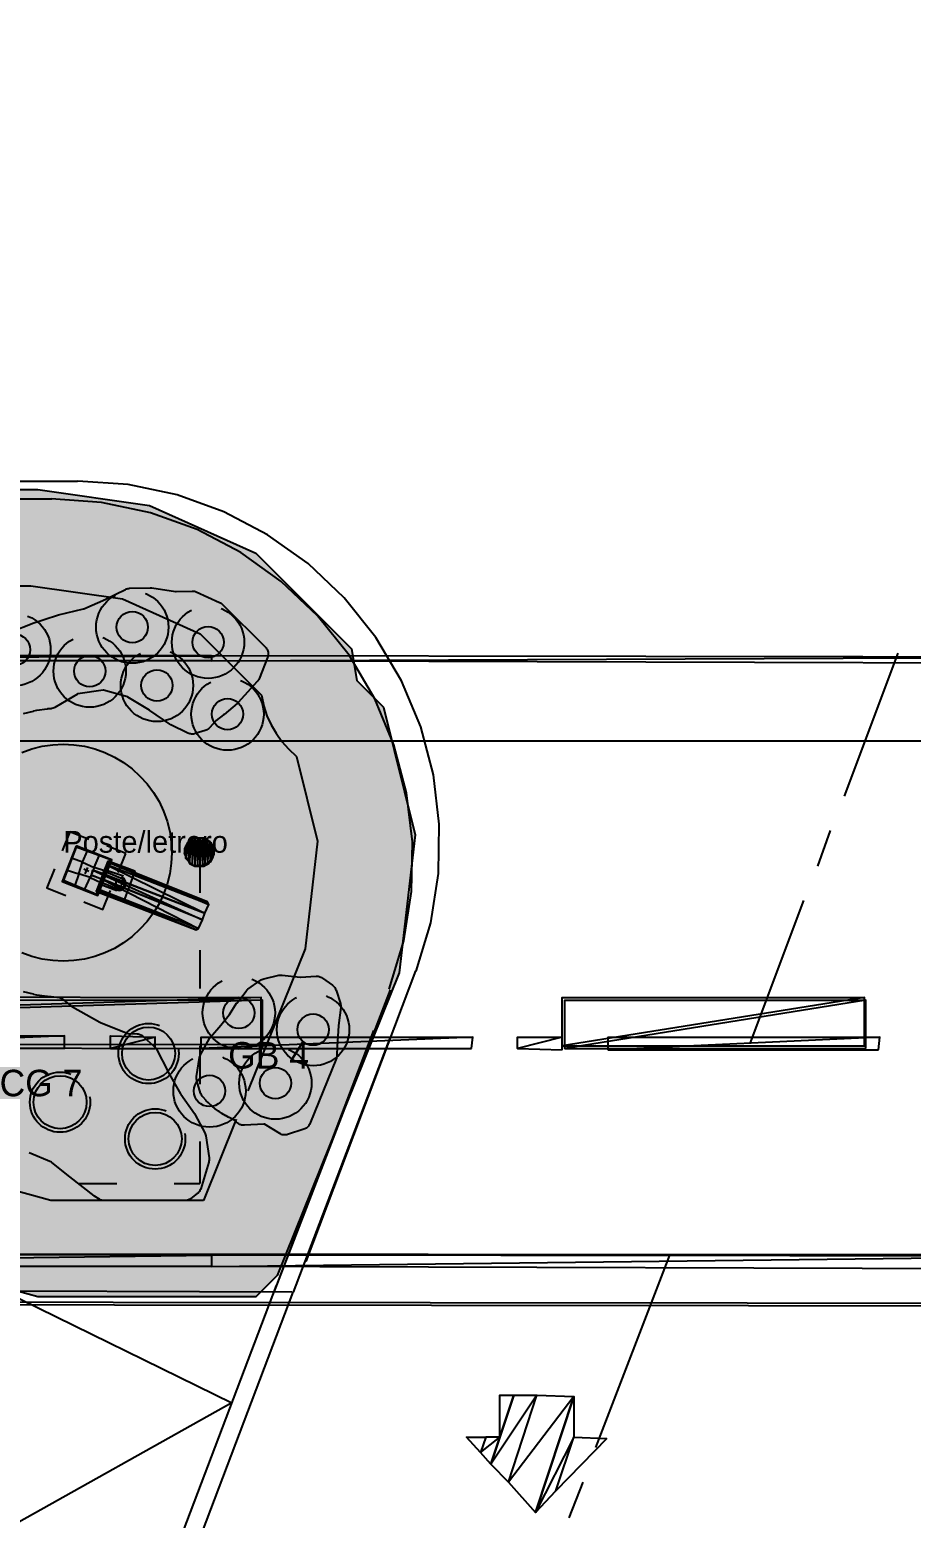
# Model space of a CAD drawing. Header units: metres. Extents: x 1 to 213, y 1 to 147.
# Drawn here: x 62.02 to 69.33, y 40.28 to 52.63 of the extents above; entities that cross this region are included whole.
import ezdxf
from ezdxf.enums import TextEntityAlignment as Align

# ---------------------------------------------------------------- set-up
doc = ezdxf.new("R2010")
doc.units = ezdxf.units.M
doc.linetypes.add('DASHED', pattern=[1.524, 1.27, -0.254])
for name, color, linetype in [('00-BASE-ARQUITECTURA', 8, 'Continuous'), ('PJ-COPA-ADULTA', 8, 'DASHED'), ('PJ-CUBRESUELOS', 150, 'Continuous'), ('PJ-ETIQUETAS', 7, 'Continuous'), ('PJ-GRAVILLA', 42, 'Continuous'), ('PJ-HERBACEAS', 212, 'Continuous'), ('PJ-LIMITE-JARDIN', 7, 'Continuous'), ('PJ-MASAS', 92, 'Continuous'), ('PJ-MASAS-RELLENO', 92, 'Continuous'), ('PJ-PROTEGIDO', 30, 'DASHED'), ('PJ-RIEGO-SECTORES', 5, 'Continuous'), ('PJ-VISIBILIDAD', 1, 'DASHED')]:
    doc.layers.add(name, color=color, linetype=linetype)

# ---------------------------------------------------------------- blocks, each defined once
blk = doc.blocks.new('PJ_GB')
blk.add_circle((0, 0), 0.13)
at = {"flags": 1}
for tag, p, height in [('CODIGO', (0.15, 0.15), 0.2), ('ESPECIE', (0.15, -0.1), 0.15), ('ZONA', (0.15, -0.3), 0.15)]:
    blk.add_attdef(tag, p, '', height=height, dxfattribs=at)
blk = doc.blocks.new('PJ_CG')
blk.add_circle((0, 0), 0.22)
at = {"flags": 1}
for tag, p, height in [('CODIGO', (0.15, 0.15), 0.2), ('ESPECIE', (0.15, -0.1), 0.15), ('ZONA', (0.15, -0.3), 0.15)]:
    blk.add_attdef(tag, p, '', height=height, dxfattribs=at)

msp = doc.modelspace()

# ---------------------------------------------------------------- hatches: boundary and pattern name
at = {"layer": 'PJ-GRAVILLA'}
h = msp.add_hatch(dxfattribs=at)
h.set_pattern_fill('GRAVEL', scale=0.03)
h.paths.add_polyline_path([(55.254, 48.816), (62.089, 48.816), (63.015, 48.683), (63.897, 48.286), (64.691, 47.493), (64.735, 47.228), (64.955, 47.008), (65.22, 45.949), (65.087, 44.803), (64.073, 42.289), (63.897, 42.113), (62.089, 42.113), (61.604, 42.245), (55.122, 42.201), (54.989, 42.422), (54.989, 48.507), (55.254, 48.816)])
at = {"layer": 'PJ-MASAS-RELLENO'}
for points in [[(59.958, 46.407), (59.952, 46.413), (59.947, 46.419), (59.943, 46.426), (59.939, 46.433), (59.937, 46.441), (59.934, 46.449), (59.896, 46.626), (59.896, 46.627), (59.894, 46.634), (59.894, 46.635), (59.893, 46.641), (59.892, 46.642), (59.89, 46.65), (59.89, 46.651), (59.835, 46.822), (59.833, 46.832), (59.808, 46.975), (59.807, 46.982), (59.806, 46.99), (59.807, 46.998), (59.824, 47.139), (59.825, 47.148), (59.828, 47.157), (59.896, 47.345), (59.897, 47.347), (59.98, 47.556), (59.981, 47.557), (59.984, 47.565), (59.984, 47.566), (59.986, 47.573), (59.987, 47.575), (59.991, 47.591), (59.992, 47.593), (59.993, 47.6), (59.994, 47.601), (59.995, 47.609), (59.995, 47.61), (60.026, 47.792), (60.027, 47.793), (60.028, 47.801), (60.028, 47.802), (60.029, 47.808), (60.029, 47.81), (60.03, 47.826), (60.03, 47.828), (60.03, 47.833), (60.03, 47.835), (60.03, 47.851), (60.03, 47.853), (60.029, 47.859), (60.029, 47.861), (60.027, 47.876), (60.027, 47.878), (60.026, 47.884), (60.025, 47.886), (60.022, 47.901), (60.021, 47.903), (60.02, 47.909), (60.019, 47.91), (60.017, 47.918), (60.017, 47.918), (59.972, 48.055), (59.97, 48.062), (59.968, 48.069), (59.968, 48.077), (59.968, 48.085), (59.969, 48.092), (59.97, 48.1), (59.973, 48.107), (59.976, 48.114), (59.979, 48.121), (59.984, 48.127), (59.989, 48.133), (59.994, 48.139), (60, 48.144), (60.006, 48.148), (60.013, 48.152), (60.02, 48.155), (60.12, 48.191), (60.127, 48.194), (60.135, 48.196), (60.143, 48.196), (60.151, 48.196), (60.365, 48.186), (60.373, 48.185), (60.38, 48.183), (60.388, 48.181), (60.479, 48.149), (60.486, 48.147), (60.493, 48.143), (60.5, 48.139), (60.505, 48.135), (60.511, 48.129), (60.516, 48.124), (60.519, 48.12), (60.522, 48.117), (60.539, 48.099), (60.541, 48.096), (60.56, 48.08), (60.563, 48.078), (60.583, 48.064), (60.586, 48.062), (60.608, 48.05), (60.611, 48.048), (60.634, 48.038), (60.637, 48.036), (60.66, 48.028), (60.664, 48.027), (60.688, 48.021), (60.692, 48.021), (60.716, 48.017), (60.72, 48.017), (60.745, 48.016), (60.747, 48.016), (61.073, 48.016), (61.081, 48.015), (61.09, 48.014), (61.098, 48.012), (61.106, 48.008), (61.113, 48.005), (61.12, 48), (61.269, 47.89), (61.27, 47.889), (61.468, 47.736), (61.47, 47.735), (61.472, 47.734), (61.668, 47.64), (61.67, 47.639), (61.672, 47.639), (61.868, 47.635), (61.87, 47.635), (61.872, 47.636), (62.041, 47.703), (62.046, 47.705), (62.253, 47.772), (62.259, 47.774), (62.468, 47.824), (62.47, 47.824), (62.471, 47.825), (62.654, 47.905), (62.656, 47.906), (62.815, 47.986), (62.821, 47.989), (62.828, 47.991), (62.835, 47.993), (62.842, 47.994), (62.849, 47.995), (63.021, 47.998), (63.027, 47.998), (63.034, 47.998), (63.232, 47.969), (63.233, 47.969), (63.235, 47.969), (63.368, 47.972), (63.375, 47.972), (63.382, 47.971), (63.389, 47.97), (63.396, 47.968), (63.402, 47.965), (63.597, 47.877), (63.603, 47.874), (63.61, 47.87), (63.615, 47.866), (63.621, 47.861), (63.976, 47.505), (63.982, 47.5), (63.986, 47.493), (63.99, 47.487), (63.994, 47.48), (63.996, 47.472), (63.998, 47.465), (63.999, 47.457), (64, 47.449), (63.999, 47.442), (63.998, 47.434), (63.997, 47.426), (63.994, 47.419), (63.924, 47.244), (63.921, 47.237), (63.917, 47.231), (63.913, 47.226), (63.909, 47.22), (63.751, 47.046), (63.743, 47.038), (63.633, 46.946), (63.629, 46.944), (63.567, 46.898), (63.566, 46.896), (63.564, 46.895), (63.512, 46.837), (63.506, 46.831), (63.499, 46.826), (63.492, 46.821), (63.485, 46.817), (63.477, 46.814), (63.394, 46.788), (63.387, 46.786), (63.379, 46.785), (63.371, 46.784), (63.364, 46.785), (63.356, 46.786), (63.349, 46.787), (63.341, 46.79), (63.334, 46.793), (63.193, 46.862), (63.183, 46.868), (63.017, 46.981), (63.015, 46.982), (62.835, 47.092), (62.834, 47.093), (62.832, 47.093), (62.634, 47.148), (62.632, 47.149), (62.63, 47.149), (62.42, 47.118), (62.419, 47.118), (62.417, 47.117), (62.231, 47.006), (62.223, 47.002), (62.215, 46.999), (62.206, 46.997), (62.198, 46.995), (62.169, 46.993), (62.167, 46.992), (62.081, 46.98), (62.079, 46.979), (62.052, 46.974), (62.051, 46.973), (61.967, 46.952), (61.965, 46.952), (61.939, 46.944), (61.937, 46.943), (61.855, 46.914), (61.854, 46.914), (61.828, 46.903), (61.826, 46.902), (61.748, 46.865), (61.747, 46.864), (61.722, 46.852), (61.721, 46.851), (61.647, 46.806), (61.645, 46.805), (61.622, 46.79), (61.62, 46.789), (61.551, 46.738), (61.545, 46.733), (61.539, 46.73), (61.532, 46.727), (61.525, 46.725), (61.518, 46.723), (61.511, 46.722), (61.329, 46.707), (61.327, 46.707), (61.325, 46.706), (61.104, 46.613), (61.103, 46.612), (61.101, 46.611), (60.957, 46.445), (60.955, 46.443), (60.955, 46.441), (60.892, 46.225), (60.892, 46.223), (60.891, 46.221), (60.882, 46.097), (60.881, 46.09), (60.879, 46.082), (60.877, 46.075), (60.874, 46.068), (60.87, 46.061), (60.865, 46.054), (60.86, 46.049), (60.804, 45.988), (60.798, 45.983), (60.791, 45.978), (60.784, 45.973), (60.777, 45.97), (60.769, 45.967), (60.761, 45.965), (60.753, 45.964), (60.745, 45.963), (60.635, 45.964), (60.628, 45.965), (60.621, 45.966), (60.614, 45.967), (60.459, 46.01), (60.452, 46.012), (60.445, 46.015), (60.351, 46.06), (60.346, 46.063), (60.34, 46.067), (60.22, 46.152), (60.214, 46.156), (60.209, 46.161), (60.047, 46.324), (60.046, 46.325), (59.958, 46.407)], [(60.851, 44.112), (60.845, 44.115), (60.838, 44.119), (60.832, 44.124), (60.827, 44.129), (60.821, 44.134), (60.817, 44.14), (60.813, 44.147), (60.81, 44.154), (60.747, 44.296), (60.745, 44.303), (60.743, 44.31), (60.741, 44.317), (60.716, 44.509), (60.715, 44.518), (60.716, 44.526), (60.717, 44.534), (60.719, 44.542), (60.721, 44.55), (60.786, 44.709), (60.789, 44.715), (60.793, 44.722), (60.797, 44.728), (60.803, 44.734), (60.808, 44.739), (60.814, 44.744), (60.821, 44.748), (60.827, 44.751), (60.988, 44.823), (60.995, 44.825), (61.003, 44.828), (61.011, 44.829), (61.02, 44.829), (61.028, 44.829), (61.218, 44.811), (61.219, 44.811), (61.221, 44.811), (61.422, 44.823), (61.428, 44.823), (61.434, 44.823), (61.607, 44.808), (61.615, 44.807), (61.623, 44.805), (61.631, 44.803), (61.638, 44.799), (61.645, 44.795), (61.645, 44.795), (61.647, 44.794), (61.721, 44.749), (61.722, 44.748), (61.747, 44.736), (61.748, 44.735), (61.826, 44.698), (61.828, 44.697), (61.854, 44.686), (61.855, 44.686), (61.937, 44.657), (61.939, 44.656), (61.965, 44.648), (61.967, 44.648), (62.051, 44.627), (62.052, 44.626), (62.079, 44.621), (62.081, 44.62), (62.167, 44.608), (62.169, 44.607), (62.196, 44.605), (62.198, 44.605), (62.245, 44.602), (62.253, 44.602), (62.261, 44.6), (62.269, 44.598), (62.276, 44.594), (62.283, 44.591), (62.29, 44.586), (62.371, 44.524), (62.376, 44.521), (62.604, 44.392), (62.609, 44.39), (62.781, 44.321), (62.781, 44.321), (62.838, 44.299), (62.84, 44.299), (62.842, 44.299), (62.912, 44.296), (62.92, 44.295), (62.928, 44.294), (62.936, 44.291), (62.943, 44.288), (62.95, 44.285), (62.957, 44.28), (62.963, 44.275), (63.055, 44.192), (63.06, 44.187), (63.064, 44.181), (63.068, 44.175), (63.072, 44.169), (63.17, 43.98), (63.171, 43.978), (63.272, 43.799), (63.274, 43.795), (63.388, 43.634), (63.393, 43.625), (63.473, 43.475), (63.477, 43.467), (63.48, 43.458), (63.481, 43.449), (63.509, 43.266), (63.509, 43.258), (63.509, 43.249), (63.508, 43.24), (63.506, 43.231), (63.44, 43.011), (63.437, 43.003), (63.433, 42.995), (63.429, 42.988), (63.424, 42.981), (63.418, 42.975), (63.411, 42.97), (63.358, 42.929), (63.352, 42.925), (63.345, 42.921), (63.339, 42.918), (63.331, 42.916), (63.324, 42.914), (63.317, 42.913), (63.309, 42.913), (62.64, 42.913), (62.632, 42.913), (62.624, 42.914), (62.616, 42.916), (62.609, 42.919), (62.601, 42.923), (62.595, 42.927), (62.56, 42.95), (62.556, 42.953), (62.355, 43.11), (62.355, 43.11), (62.205, 43.229), (62.203, 43.23), (62.201, 43.231), (62.016, 43.308), (62.014, 43.308), (62.012, 43.308), (61.787, 43.32), (61.785, 43.32), (61.783, 43.319), (61.586, 43.276), (61.577, 43.275), (61.569, 43.274), (61.56, 43.275), (61.453, 43.286), (61.445, 43.288), (61.438, 43.289), (61.431, 43.292), (61.424, 43.295), (61.418, 43.299), (61.412, 43.303), (61.406, 43.308), (61.401, 43.313), (61.396, 43.319), (61.322, 43.422), (61.319, 43.428), (61.316, 43.433), (61.218, 43.627), (61.217, 43.629), (61.216, 43.63), (61.064, 43.76), (61.058, 43.765), (61.054, 43.77), (61.049, 43.776), (61.045, 43.782), (61.042, 43.789), (61.04, 43.795), (60.956, 44.047), (60.956, 44.048), (60.954, 44.05), (60.923, 44.08), (60.922, 44.082), (60.92, 44.083), (60.851, 44.112)], [(63.729, 43.576), (63.729, 43.576), (63.728, 43.577), (63.719, 43.581), (63.717, 43.581), (63.676, 43.601), (63.673, 43.603), (63.65, 43.615), (63.647, 43.617), (63.616, 43.635), (63.613, 43.637), (63.592, 43.651), (63.588, 43.654), (63.559, 43.675), (63.556, 43.677), (63.537, 43.694), (63.534, 43.696), (63.507, 43.72), (63.504, 43.723), (63.486, 43.741), (63.484, 43.744), (63.459, 43.77), (63.457, 43.773), (63.453, 43.778), (63.449, 43.784), (63.445, 43.791), (63.441, 43.798), (63.439, 43.805), (63.408, 43.907), (63.407, 43.914), (63.406, 43.921), (63.405, 43.928), (63.405, 43.935), (63.406, 43.942), (63.431, 44.101), (63.433, 44.108), (63.435, 44.114), (63.438, 44.121), (63.441, 44.127), (63.513, 44.257), (63.517, 44.263), (63.522, 44.27), (63.606, 44.368), (63.607, 44.368), (63.677, 44.454), (63.679, 44.458), (63.738, 44.55), (63.742, 44.555), (63.816, 44.651), (63.821, 44.656), (63.826, 44.662), (63.832, 44.666), (63.933, 44.74), (63.939, 44.744), (63.946, 44.748), (63.954, 44.751), (63.962, 44.753), (64.088, 44.782), (64.095, 44.783), (64.102, 44.784), (64.109, 44.784), (64.116, 44.783), (64.264, 44.766), (64.266, 44.766), (64.268, 44.766), (64.398, 44.775), (64.406, 44.775), (64.414, 44.774), (64.422, 44.773), (64.429, 44.77), (64.437, 44.768), (64.444, 44.764), (64.45, 44.759), (64.533, 44.699), (64.539, 44.694), (64.545, 44.688), (64.551, 44.682), (64.555, 44.675), (64.559, 44.667), (64.562, 44.659), (64.598, 44.549), (64.6, 44.54), (64.601, 44.532), (64.601, 44.523), (64.601, 44.514), (64.582, 44.365), (64.582, 44.362), (64.572, 44.19), (64.572, 44.189), (64.57, 44.123), (64.57, 44.116), (64.569, 44.109), (64.567, 44.102), (64.565, 44.095), (64.345, 43.55), (64.342, 43.543), (64.338, 43.536), (64.333, 43.53), (64.328, 43.524), (64.322, 43.519), (64.316, 43.514), (64.31, 43.51), (64.303, 43.507), (64.295, 43.504), (64.161, 43.461), (64.154, 43.459), (64.146, 43.457), (64.139, 43.457), (64.131, 43.457), (64.123, 43.458), (64.116, 43.459), (64.109, 43.462), (64.101, 43.465), (64.095, 43.468), (63.968, 43.546), (63.966, 43.547), (63.964, 43.547), (63.803, 43.537), (63.795, 43.537), (63.787, 43.538), (63.779, 43.539), (63.772, 43.541), (63.764, 43.544), (63.757, 43.548), (63.75, 43.553), (63.744, 43.558), (63.738, 43.564), (63.733, 43.57), (63.73, 43.575), (63.729, 43.576)]]:
    msp.add_hatch(color=7, dxfattribs=at).paths.add_polyline_path(points)

# ---------------------------------------------------------------- linework, layer by layer
at = {"layer": '00-BASE-ARQUITECTURA'}
for points in [[(88.547, 53.647), (88.547, 51.668), (74.387, 51.668), (72.842, 46.725), (52.151, 46.725), (52.151, 98.33), (67.783, 98.33)], [(55.04, 48.884), (62.417, 48.884)], [(65.226, 44.816), (65.348, 45.217), (65.412, 45.627), (65.419, 46.038), (65.37, 46.446), (65.265, 46.844), (65.106, 47.226), (64.892, 47.587), (64.631, 47.915), (64.33, 48.2), (63.995, 48.439), (63.632, 48.63), (63.245, 48.77), (62.839, 48.855), (62.421, 48.884)], [(55.04, 48.736), (62.205, 48.736)], [(65.004, 44.668), (65.125, 45.069), (65.189, 45.478), (65.196, 45.89), (65.147, 46.297), (65.043, 46.695), (64.884, 47.078), (64.67, 47.439), (64.409, 47.767), (64.108, 48.051), (63.773, 48.291), (63.41, 48.482), (63.022, 48.621), (62.617, 48.707), (62.199, 48.736)], [(56.363, 47.445), (56.363, 47.392), (63.528, 47.434), (56.363, 47.445)], [(69.222, 47.456), (68.778, 46.27)], [(56.363, 47.392), (63.528, 47.434), (63.528, 47.392), (56.363, 47.392)], [(63.528, 47.434), (63.528, 47.392), (70.735, 47.424), (63.528, 47.434)], [(63.528, 47.392), (70.735, 47.424), (70.735, 47.371), (63.528, 47.392)], [(62.512, 45.91), (62.353, 45.974), (62.29, 45.815)], [(68.661, 45.985), (68.555, 45.688)], [(62.819, 45.794), (62.66, 45.858)], [(63.433, 45.921), (63.401, 45.921), (63.38, 45.921), (63.359, 45.91), (63.348, 45.889), (63.327, 45.879), (63.317, 45.858), (63.306, 45.836), (63.306, 45.815), (63.306, 45.794), (63.317, 45.762), (63.327, 45.741), (63.338, 45.731), (63.348, 45.709), (63.369, 45.699), (63.391, 45.688), (63.412, 45.688), (63.444, 45.688), (63.465, 45.688), (63.486, 45.699), (63.507, 45.709), (63.518, 45.731), (63.528, 45.741), (63.539, 45.762), (63.549, 45.794), (63.549, 45.815), (63.549, 45.836), (63.539, 45.858), (63.528, 45.879), (63.507, 45.889), (63.496, 45.91), (63.475, 45.921), (63.454, 45.921), (63.433, 45.921)], [(63.317, 45.858), (63.317, 45.752), (63.338, 45.879), (63.317, 45.858)], [(63.317, 45.752), (63.338, 45.879), (63.338, 45.731), (63.317, 45.752)], [(63.317, 45.836), (63.317, 45.773), (63.317, 45.858), (63.317, 45.836)], [(63.317, 45.773), (63.317, 45.858), (63.317, 45.752), (63.317, 45.773)], [(63.338, 45.879), (63.338, 45.731), (63.348, 45.9), (63.338, 45.879)], [(63.338, 45.731), (63.348, 45.9), (63.348, 45.72), (63.338, 45.731)], [(63.348, 45.9), (63.348, 45.72), (63.369, 45.91), (63.348, 45.9)], [(63.348, 45.72), (63.369, 45.91), (63.369, 45.699), (63.348, 45.72)], [(63.369, 45.91), (63.369, 45.699), (63.391, 45.921), (63.369, 45.91)], [(63.369, 45.699), (63.391, 45.921), (63.391, 45.688), (63.369, 45.699)], [(63.391, 45.921), (63.391, 45.688), (63.412, 45.921), (63.391, 45.921)], [(63.391, 45.688), (63.412, 45.921), (63.412, 45.688), (63.391, 45.688)], [(63.412, 45.921), (63.412, 45.688), (63.433, 45.921), (63.412, 45.921)], [(63.412, 45.688), (63.433, 45.921), (63.433, 45.688), (63.412, 45.688)], [(63.433, 45.921), (63.433, 45.688), (63.454, 45.921), (63.433, 45.921)], [(63.433, 45.688), (63.454, 45.921), (63.454, 45.688), (63.433, 45.688)], [(63.454, 45.921), (63.454, 45.688), (63.475, 45.91), (63.454, 45.921)], [(63.454, 45.688), (63.475, 45.91), (63.475, 45.699), (63.454, 45.688)], [(63.475, 45.91), (63.475, 45.699), (63.496, 45.9), (63.475, 45.91)], [(63.475, 45.699), (63.496, 45.9), (63.496, 45.709), (63.475, 45.699)], [(63.496, 45.9), (63.496, 45.709), (63.518, 45.889), (63.496, 45.9)], [(63.496, 45.709), (63.518, 45.889), (63.518, 45.72), (63.496, 45.709)], [(63.518, 45.889), (63.518, 45.72), (63.528, 45.868), (63.518, 45.889)], [(63.518, 45.72), (63.528, 45.868), (63.528, 45.741), (63.518, 45.72)], [(63.528, 45.868), (63.528, 45.741), (63.539, 45.847), (63.528, 45.868)], [(63.528, 45.741), (63.539, 45.847), (63.539, 45.762), (63.528, 45.741)], [(63.539, 45.762), (63.539, 45.847), (63.549, 45.826), (63.539, 45.762)], [(62.459, 45.72), (62.375, 45.752)], [(62.459, 45.72), (62.502, 45.815)], [(62.65, 45.646), (62.555, 45.678), (62.597, 45.773)], [(62.607, 45.54), (62.629, 45.551), (62.66, 45.635), (62.65, 45.656), (62.682, 45.731)], [(62.671, 45.72), (63.507, 45.371), (62.66, 45.699), (62.671, 45.72)], [(62.671, 45.731), (62.893, 45.646), (62.671, 45.731)], [(62.893, 45.646), (62.671, 45.731), (62.893, 45.635), (62.893, 45.646)], [(62.671, 45.731), (62.893, 45.635), (62.671, 45.72), (62.671, 45.731)], [(63.496, 45.392), (63.496, 45.392), (62.671, 45.72), (63.496, 45.392), (62.671, 45.72), (62.893, 45.635), (63.496, 45.392)], [(63.496, 45.392), (62.671, 45.72), (63.507, 45.371), (63.496, 45.392)], [(62.756, 45.635), (62.819, 45.794)], [(63.306, 45.815), (63.306, 45.794), (63.317, 45.836), (63.306, 45.815)], [(63.306, 45.794), (63.317, 45.836), (63.317, 45.773), (63.306, 45.794)], [(63.433, 45.805), (63.433, 45.466)], [(63.539, 45.762), (63.549, 45.783), (63.549, 45.826), (63.539, 45.762)], [(63.549, 45.783), (63.549, 45.826), (63.549, 45.805), (63.549, 45.783)], [(62.226, 45.667), (62.163, 45.508), (62.322, 45.445)], [(62.332, 45.656), (62.428, 45.625), (62.396, 45.529)], [(62.47, 45.667), (62.512, 45.646)], [(62.502, 45.678), (62.48, 45.625)], [(62.48, 45.498), (62.523, 45.593), (62.618, 45.551)], [(62.544, 45.656), (63.454, 45.244), (62.533, 45.614), (62.544, 45.656)], [(62.533, 45.614), (62.618, 45.582)], [(62.544, 45.656), (62.629, 45.625), (62.544, 45.656)], [(63.475, 45.297), (62.544, 45.656), (63.454, 45.244), (63.475, 45.297)], [(62.544, 45.656), (62.629, 45.625)], [(62.66, 45.699), (63.475, 45.297), (62.629, 45.625), (62.66, 45.699)], [(63.475, 45.297), (62.629, 45.625), (63.475, 45.297)], [(62.629, 45.625), (63.475, 45.297), (62.629, 45.625)], [(62.798, 45.604), (62.65, 45.656)], [(63.507, 45.371), (62.66, 45.699), (63.475, 45.297), (63.507, 45.371)], [(62.787, 45.582), (62.66, 45.635)], [(62.74, 45.491), (62.753, 45.488), (62.766, 45.487), (62.778, 45.49), (62.79, 45.495), (62.8, 45.502), (62.809, 45.512), (62.815, 45.524), (62.819, 45.537), (62.819, 45.55), (62.817, 45.563), (62.811, 45.574), (62.804, 45.585), (62.794, 45.593), (62.782, 45.6)], [(62.47, 45.392), (62.629, 45.328), (62.692, 45.487)], [(62.586, 45.498), (63.401, 45.159), (62.576, 45.487), (62.586, 45.498)], [(62.576, 45.487), (62.798, 45.392), (62.576, 45.487)], [(62.798, 45.392), (62.798, 45.392), (62.576, 45.487), (62.798, 45.392)], [(62.576, 45.487), (62.798, 45.392), (62.576, 45.487)], [(62.798, 45.392), (62.798, 45.392), (62.576, 45.477), (62.798, 45.392), (62.576, 45.477), (62.576, 45.487), (62.798, 45.392)], [(62.618, 45.582), (63.422, 45.17), (62.586, 45.498), (62.618, 45.582)], [(62.607, 45.54), (62.586, 45.466)], [(63.422, 45.17), (62.586, 45.498), (63.401, 45.159), (63.422, 45.17)], [(62.607, 45.54), (62.745, 45.487)], [(63.454, 45.244), (62.618, 45.582), (63.422, 45.17), (63.454, 45.244)], [(62.629, 45.551), (62.756, 45.498)], [(62.736, 45.555), (62.735, 45.549), (62.735, 45.543), (62.736, 45.538), (62.738, 45.532), (62.741, 45.528), (62.746, 45.524), (62.751, 45.521), (62.757, 45.519), (62.763, 45.519), (62.769, 45.52), (62.774, 45.522), (62.779, 45.526), (62.783, 45.53), (62.786, 45.536), (62.787, 45.542), (62.787, 45.547), (62.786, 45.553), (62.784, 45.558), (62.78, 45.563), (62.776, 45.567), (62.771, 45.57), (62.765, 45.572), (62.759, 45.572), (62.753, 45.571), (62.748, 45.568), (62.743, 45.565), (62.739, 45.56), (62.736, 45.555)], [(62.743, 45.501), (62.754, 45.498), (62.765, 45.498), (62.775, 45.5), (62.785, 45.504), (62.793, 45.51), (62.8, 45.518), (62.805, 45.528), (62.808, 45.539), (62.808, 45.549), (62.806, 45.559), (62.802, 45.569), (62.796, 45.577), (62.788, 45.584), (62.778, 45.59)], [(62.798, 45.392), (63.401, 45.159), (62.798, 45.392)], [(68.439, 45.402), (67.994, 44.217)], [(63.433, 44.99), (63.433, 44.672)], [(65.222, 44.82), (64.311, 42.407)], [(63.941, 44.598), (51.939, 44.217), (51.939, 44.619), (63.941, 44.598)], [(65.01, 44.662), (64.047, 42.153)], [(63.941, 44.207), (63.941, 44.598), (51.939, 44.217), (63.941, 44.207)], [(63.952, 44.577), (51.95, 44.196), (51.95, 44.588), (63.952, 44.577)], [(63.952, 44.175), (63.952, 44.577), (51.95, 44.196), (63.952, 44.175)], [(68.947, 44.196), (68.947, 44.598), (66.439, 44.196), (68.947, 44.196)], [(68.947, 44.598), (66.439, 44.196), (66.439, 44.598), (68.947, 44.598)], [(68.957, 44.175), (68.957, 44.577), (66.46, 44.175), (68.957, 44.175)], [(68.957, 44.577), (66.46, 44.175), (66.46, 44.577), (68.957, 44.577)], [(62.311, 44.175), (62.311, 44.281), (60.067, 44.185), (62.311, 44.175)], [(62.311, 44.281), (60.067, 44.185), (60.067, 44.281), (62.311, 44.281)], [(63.063, 44.27), (62.692, 44.175), (62.692, 44.281), (63.063, 44.27)], [(63.063, 44.175), (63.063, 44.27), (62.692, 44.175), (63.063, 44.175)], [(65.687, 44.175), (65.698, 44.27), (63.444, 44.175), (65.687, 44.175)], [(65.698, 44.27), (63.444, 44.175), (63.444, 44.27), (65.698, 44.27)], [(64.872, 44.323), (64.047, 42.153)], [(65.01, 44.27), (64.206, 42.153)], [(66.439, 44.164), (66.439, 44.27), (66.068, 44.175), (66.439, 44.164)], [(66.439, 44.27), (66.068, 44.175), (66.068, 44.27), (66.439, 44.27)], [(69.063, 44.164), (69.074, 44.27), (66.82, 44.164), (69.063, 44.164)], [(69.074, 44.27), (66.82, 44.164), (66.82, 44.27), (69.074, 44.27)], [(63.433, 44.196), (63.433, 43.878)], [(63.433, 43.402), (63.433, 43.053)], [(62.428, 43.053), (62.745, 43.053)], [(63.221, 43.053), (63.433, 43.053)], [(132.606, 42.46), (98.813, 42.45), (51.929, 42.471), (51.918, 40.206), (63.295, 40.164), (62.502, 38.079), (61.898, 36.481), (60.512, 32.861), (59.888, 31.221), (59.21, 29.443), (58.522, 27.855), (57.94, 26.765), (56.617, 24.744), (54.723, 22.564), (53.019, 21.05), (52.172, 20.415), (50.426, 19.315), (48.532, 18.383)], [(56.363, 42.471), (56.363, 42.365), (63.528, 42.46), (56.363, 42.471)], [(56.363, 42.365), (63.528, 42.46), (63.528, 42.365), (56.363, 42.365)], [(63.528, 42.46), (63.528, 42.365), (70.725, 42.45), (63.528, 42.46)], [(63.528, 42.365), (70.725, 42.45), (70.725, 42.344), (63.528, 42.365)], [(67.328, 42.46), (66.714, 40.862)], [(64.195, 42.153), (51.929, 42.196), (51.929, 40.206), (63.295, 40.164)], [(64.195, 42.153), (51.929, 42.196), (51.929, 40.206), (62.671, 40.164)], [(64.195, 42.153), (51.929, 42.196), (51.929, 40.206), (63.454, 40.164)], [(61.803, 42.164), (63.698, 41.233), (61.793, 40.164)], [(63.295, 40.164), (64.068, 42.206)], [(63.454, 40.164), (64.206, 42.153)], [(52.193, 42.079), (123.197, 42.005)], [(52.204, 42.058), (123.208, 41.984)], [(65.994, 40.576), (66.227, 41.296), (65.846, 40.725), (65.994, 40.576)], [(66.227, 41.296), (65.846, 40.725), (66.036, 41.296), (66.227, 41.296)], [(66.036, 41.296), (65.92, 40.947), (65.92, 41.296), (66.036, 41.296)], [(66.534, 41.286), (65.994, 40.576), (66.227, 41.296), (66.534, 41.286)], [(66.216, 40.322), (66.534, 41.286), (65.994, 40.576), (66.216, 40.322)], [(66.534, 40.947), (66.216, 40.322), (66.534, 41.286), (66.534, 40.947)], [(66.216, 40.322), (66.534, 41.286), (66.216, 40.322)], [(66.534, 41.286), (66.216, 40.322), (66.534, 41.286)], [(65.804, 40.947), (65.761, 40.82), (65.645, 40.947), (65.804, 40.947)], [(65.92, 40.947), (65.804, 40.947), (65.761, 40.82), (65.92, 40.947)], [(65.92, 40.947), (65.846, 40.725), (65.761, 40.82), (65.92, 40.947)], [(66.386, 40.502), (66.534, 40.947), (66.216, 40.322), (66.386, 40.502)], [(66.809, 40.936), (66.386, 40.502), (66.534, 40.947), (66.809, 40.936)], [(66.608, 40.576), (66.492, 40.28)]]:
    msp.add_lwpolyline(points, dxfattribs=at)
for points in [[(62.406, 45.858), (62.29, 45.561), (62.586, 45.445), (62.703, 45.741)], [(62.406, 45.847), (62.301, 45.572), (62.576, 45.455), (62.692, 45.741)], [(62.428, 45.625), (62.459, 45.72), (62.555, 45.678), (62.523, 45.593)], [(62.576, 45.477), (62.671, 45.731), (62.893, 45.646), (62.798, 45.392)]]:
    msp.add_lwpolyline(points, close=True, dxfattribs=at)
at = {"layer": 'PJ-COPA-ADULTA'}
for centre, radius in [((62.872, 47.672), 0.3), ((63.501, 47.547), 0.3), ((61.895, 47.485), 0.3), ((62.519, 47.307), 0.3), ((63.077, 47.188), 0.3), ((63.662, 46.95), 0.3), ((63.756, 44.47), 0.3), ((64.372, 44.331), 0.3), ((63.007, 44.133), 0.25), ((63.513, 43.822), 0.3), ((64.059, 43.887), 0.3), ((62.273, 43.729), 0.25), ((63.062, 43.424), 0.25)]:
    msp.add_circle(centre, radius, dxfattribs=at)
at = {"layer": 'PJ-LIMITE-JARDIN'}
msp.add_lwpolyline([(55.254, 48.816), (62.089, 48.816), (63.015, 48.683), (63.897, 48.286), (64.691, 47.493), (64.735, 47.228), (64.955, 47.008), (65.22, 45.949), (65.087, 44.803), (64.073, 42.289), (63.897, 42.113), (62.089, 42.113), (61.604, 42.245), (55.122, 42.201), (54.989, 42.422), (54.989, 48.507), (55.254, 48.816)], close=True, dxfattribs=at)
at = {"layer": 'PJ-MASAS'}
for points in [[(61.872, 47.636), (62.041, 47.703), (62.046, 47.705), (62.253, 47.772), (62.259, 47.774), (62.468, 47.824), (62.47, 47.824), (62.471, 47.825), (62.654, 47.905), (62.656, 47.906), (62.815, 47.986), (62.821, 47.989), (62.828, 47.991), (62.835, 47.993), (62.842, 47.994), (62.849, 47.995), (63.021, 47.998), (63.027, 47.998), (63.034, 47.998), (63.232, 47.969), (63.233, 47.969), (63.235, 47.969), (63.368, 47.972), (63.375, 47.972), (63.382, 47.971), (63.389, 47.97), (63.396, 47.968), (63.402, 47.965), (63.597, 47.877), (63.603, 47.874), (63.61, 47.87), (63.615, 47.866), (63.621, 47.861), (63.976, 47.505), (63.982, 47.5), (63.986, 47.493), (63.99, 47.487), (63.994, 47.48), (63.996, 47.472), (63.998, 47.465), (63.999, 47.457), (64, 47.449), (63.999, 47.442), (63.998, 47.434), (63.997, 47.426), (63.994, 47.419), (63.924, 47.244), (63.921, 47.237), (63.917, 47.231), (63.913, 47.226), (63.909, 47.22), (63.751, 47.046), (63.743, 47.038), (63.633, 46.946), (63.629, 46.944), (63.567, 46.898), (63.566, 46.896), (63.564, 46.895), (63.512, 46.837), (63.506, 46.831), (63.499, 46.826), (63.492, 46.821), (63.485, 46.817), (63.477, 46.814), (63.394, 46.788), (63.387, 46.786), (63.379, 46.785), (63.371, 46.784), (63.364, 46.785), (63.356, 46.786), (63.349, 46.787), (63.341, 46.79), (63.334, 46.793), (63.193, 46.862), (63.183, 46.868), (63.017, 46.981), (63.015, 46.982), (62.835, 47.092), (62.834, 47.093), (62.832, 47.093), (62.634, 47.148), (62.632, 47.149), (62.63, 47.149), (62.42, 47.118), (62.419, 47.118), (62.417, 47.117), (62.231, 47.006), (62.223, 47.002), (62.215, 46.999), (62.206, 46.997), (62.198, 46.995), (62.169, 46.993), (62.167, 46.992), (62.081, 46.98), (62.079, 46.979), (62.052, 46.974), (62.051, 46.973), (61.967, 46.952)], [(61.967, 44.648), (62.051, 44.627), (62.052, 44.626), (62.079, 44.621), (62.081, 44.62), (62.167, 44.608), (62.169, 44.607), (62.196, 44.605), (62.198, 44.605), (62.245, 44.602), (62.253, 44.602), (62.261, 44.6), (62.269, 44.598), (62.276, 44.594), (62.283, 44.591), (62.29, 44.586), (62.371, 44.524), (62.376, 44.521), (62.604, 44.392), (62.609, 44.39), (62.781, 44.321), (62.781, 44.321), (62.838, 44.299), (62.84, 44.299), (62.842, 44.299), (62.912, 44.296), (62.92, 44.295), (62.928, 44.294), (62.936, 44.291), (62.943, 44.288), (62.95, 44.285), (62.957, 44.28), (62.963, 44.275), (63.055, 44.192), (63.06, 44.187), (63.064, 44.181), (63.068, 44.175), (63.072, 44.169), (63.17, 43.98), (63.171, 43.978), (63.272, 43.799), (63.274, 43.795), (63.388, 43.634), (63.393, 43.625), (63.473, 43.475), (63.477, 43.467), (63.48, 43.458), (63.481, 43.449), (63.509, 43.266), (63.509, 43.258), (63.509, 43.249), (63.508, 43.24), (63.506, 43.231), (63.44, 43.011), (63.437, 43.003), (63.433, 42.995), (63.429, 42.988), (63.424, 42.981), (63.418, 42.975), (63.411, 42.97), (63.358, 42.929), (63.352, 42.925), (63.345, 42.921), (63.339, 42.918), (63.331, 42.916), (63.324, 42.914), (63.317, 42.913), (63.309, 42.913), (62.64, 42.913), (62.632, 42.913), (62.624, 42.914), (62.616, 42.916), (62.609, 42.919), (62.601, 42.923), (62.595, 42.927), (62.56, 42.95), (62.556, 42.953), (62.355, 43.11), (62.355, 43.11), (62.205, 43.229), (62.203, 43.23), (62.201, 43.231), (62.016, 43.308)]]:
    msp.add_lwpolyline(points, dxfattribs=at)
msp.add_lwpolyline([(63.729, 43.576), (63.729, 43.576), (63.728, 43.577), (63.719, 43.581), (63.717, 43.581), (63.676, 43.601), (63.673, 43.603), (63.65, 43.615), (63.647, 43.617), (63.616, 43.635), (63.613, 43.637), (63.592, 43.651), (63.588, 43.654), (63.559, 43.675), (63.556, 43.677), (63.537, 43.694), (63.534, 43.696), (63.507, 43.72), (63.504, 43.723), (63.486, 43.741), (63.484, 43.744), (63.459, 43.77), (63.457, 43.773), (63.453, 43.778), (63.449, 43.784), (63.445, 43.791), (63.441, 43.798), (63.439, 43.805), (63.408, 43.907), (63.407, 43.914), (63.406, 43.921), (63.405, 43.928), (63.405, 43.935), (63.406, 43.942), (63.431, 44.101), (63.433, 44.108), (63.435, 44.114), (63.438, 44.121), (63.441, 44.127), (63.513, 44.257), (63.517, 44.263), (63.522, 44.27), (63.606, 44.368), (63.607, 44.368), (63.677, 44.454), (63.679, 44.458), (63.738, 44.55), (63.742, 44.555), (63.816, 44.651), (63.821, 44.656), (63.826, 44.662), (63.832, 44.666), (63.933, 44.74), (63.939, 44.744), (63.946, 44.748), (63.954, 44.751), (63.962, 44.753), (64.088, 44.782), (64.095, 44.783), (64.102, 44.784), (64.109, 44.784), (64.116, 44.783), (64.264, 44.766), (64.266, 44.766), (64.268, 44.766), (64.398, 44.775), (64.406, 44.775), (64.414, 44.774), (64.422, 44.773), (64.429, 44.77), (64.437, 44.768), (64.444, 44.764), (64.45, 44.759), (64.533, 44.699), (64.539, 44.694), (64.545, 44.688), (64.551, 44.682), (64.555, 44.675), (64.559, 44.667), (64.562, 44.659), (64.598, 44.549), (64.6, 44.54), (64.601, 44.532), (64.601, 44.523), (64.601, 44.514), (64.582, 44.365), (64.582, 44.362), (64.572, 44.19), (64.572, 44.189), (64.57, 44.123), (64.57, 44.116), (64.569, 44.109), (64.567, 44.102), (64.565, 44.095), (64.345, 43.55), (64.342, 43.543), (64.338, 43.536), (64.333, 43.53), (64.328, 43.524), (64.322, 43.519), (64.316, 43.514), (64.31, 43.51), (64.303, 43.507), (64.295, 43.504), (64.161, 43.461), (64.154, 43.459), (64.146, 43.457), (64.139, 43.457), (64.131, 43.457), (64.123, 43.458), (64.116, 43.459), (64.109, 43.462), (64.101, 43.465), (64.095, 43.468), (63.968, 43.546), (63.966, 43.547), (63.964, 43.547), (63.803, 43.537), (63.795, 43.537), (63.787, 43.538), (63.779, 43.539), (63.772, 43.541), (63.764, 43.544), (63.757, 43.548), (63.75, 43.553), (63.744, 43.558), (63.738, 43.564), (63.733, 43.57), (63.73, 43.575), (63.729, 43.576)], close=True, dxfattribs=at)
at = {"layer": 'PJ-PROTEGIDO'}
msp.add_lwpolyline([(61.956, 46.631), (62.039, 46.661), (62.124, 46.683), (62.212, 46.696), (62.3, 46.7), (62.388, 46.696), (62.476, 46.683), (62.561, 46.661), (62.644, 46.631), (62.724, 46.594), (62.8, 46.548), (62.871, 46.496), (62.936, 46.436), (62.996, 46.371), (63.048, 46.3), (63.094, 46.224), (63.131, 46.144), (63.161, 46.061), (63.183, 45.976), (63.196, 45.888), (63.2, 45.8), (63.196, 45.712), (63.196, 45.712), (63.183, 45.624), (63.161, 45.539), (63.131, 45.456), (63.094, 45.376), (63.048, 45.3), (62.996, 45.229), (62.936, 45.164), (62.871, 45.104), (62.8, 45.052), (62.724, 45.006), (62.644, 44.969), (62.561, 44.939), (62.476, 44.917), (62.388, 44.904), (62.3, 44.9), (62.212, 44.904), (62.124, 44.917), (62.039, 44.939), (61.956, 44.969)], dxfattribs=at)
at = {"layer": 'PJ-RIEGO-SECTORES'}
msp.add_lwpolyline([(63.015, 48.683), (63.897, 48.286), (64.691, 47.493), (64.735, 47.228), (64.955, 47.008), (65.22, 45.949), (65.087, 44.803), (64.073, 42.289), (63.897, 42.113), (62.089, 42.113), (61.604, 42.245), (55.122, 42.201), (54.989, 42.422), (54.989, 48.507), (55.254, 48.816), (62.089, 48.816), (63.015, 48.683)], close=True, dxfattribs=at)
at = {"layer": 'PJ-VISIBILIDAD'}
msp.add_lwpolyline([(55.789, 48.016), (62.032, 48.016), (62.79, 47.907), (63.435, 47.617), (63.944, 47.108), (63.946, 47.097), (63.963, 47.016), (63.989, 46.937), (64.023, 46.862), (64.065, 46.791), (64.114, 46.724), (64.169, 46.662), (64.233, 46.599), (64.408, 45.896), (64.305, 45.002), (63.462, 42.913), (62.196, 42.913), (61.814, 43.017), (61.743, 43.033), (61.671, 43.042), (61.598, 43.045), (55.789, 43.006), (55.789, 48.016)], close=True, dxfattribs=at)

# ---------------------------------------------------------------- block references
at = {"layer": 'PJ-CUBRESUELOS'}
for p in [(62.872, 47.672), (61.895, 47.485), (63.501, 47.547), (62.519, 47.307), (63.077, 47.188), (63.662, 46.95), (63.756, 44.47), (64.372, 44.331), (64.059, 43.887), (63.513, 43.822)]:
    msp.add_blockref('PJ_GB', p, dxfattribs=at)
at = {"layer": 'PJ-HERBACEAS'}
for p in [(63.007, 44.133), (62.273, 43.729), (63.062, 43.424)]:
    msp.add_blockref('PJ_CG', p, dxfattribs=at)

# ---------------------------------------------------------------- texts
at = {"layer": 'PJ-ETIQUETAS'}
for s, p in [('GB 4', (64.003, 44.118)), ('CG 7', (62.115, 43.888))]:
    msp.add_text(s, height=0.22, dxfattribs=at).set_placement(p, align=Align.MIDDLE_CENTER)
at = {"layer": 'PJ-PROTEGIDO'}
msp.add_text('Poste/letrero', height=0.18, dxfattribs=at).set_placement((62.3, 45.8))

doc.saveas('drawing.dxf')
